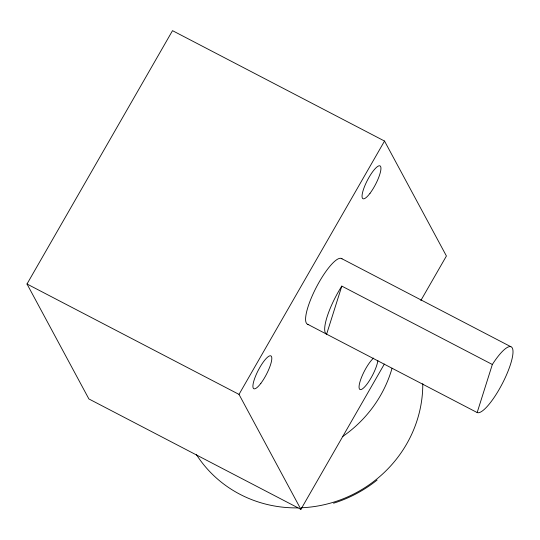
<?xml version="1.0" encoding="UTF-8"?>
<svg xmlns="http://www.w3.org/2000/svg" width="540" height="540" viewBox="0 0 540 540"><rect width="100%" height="100%" fill="white"/><g stroke="black" fill="none" stroke-linecap="round" stroke-linejoin="round"><path stroke-width="0.81" d="M492.338 364.493L341.813 286.112L326.626 334.172L477.158 412.553A36.997 9.126 -62.5 0 0 500.357 387.302A36.997 9.126 -62.5 0 0 512.575 348.644A36.997 9.126 -62.5 0 0 492.338 364.493L477.158 412.553M384.352 364.055L300.901 509.342L88.891 398.945L27 284L172.517 30.659L384.527 141.055L446.418 256L420.836 300.53M300.901 509.342L239.011 394.396L384.527 141.055M377.102 480.04C364.183 490.401 349.373 498.285 333.565 503.206M341.24 258.397L510.847 346.714M27 284L239.011 394.396M307.746 324.31L326.626 334.172A36.997 9.126 -62.5 0 1 341.813 286.112M392.06 368.24A123.323 117.875 -28.3 0 1 342.887 436.367M422.78 383.663A123.323 117.875 -28.3 0 1 301.293 507.782M297.972 507.877A123.323 117.875 -28.3 0 1 196.351 454.518M308.725 324.439A36.997 9.126 -62.5 0 1 315.725 288.448A36.997 9.126 -62.5 0 1 342.05 258.869M377.865 360.538A18.502 4.563 -62.5 0 1 365.87 385.54A18.502 4.563 -62.5 0 1 359.89 382.097A18.502 4.563 -62.5 0 1 373.586 358.074M370.015 193.3A18.502 4.563 -62.5 0 0 380.322 166.104A18.502 4.563 -62.5 0 0 364.149 187.501A18.502 4.563 -62.5 0 0 370.015 193.3M260.881 383.306A18.502 4.563 -62.5 0 0 271.188 356.11A18.502 4.563 -62.5 0 0 255.015 377.507A18.502 4.563 -62.5 0 0 260.881 383.306"/></g></svg>
